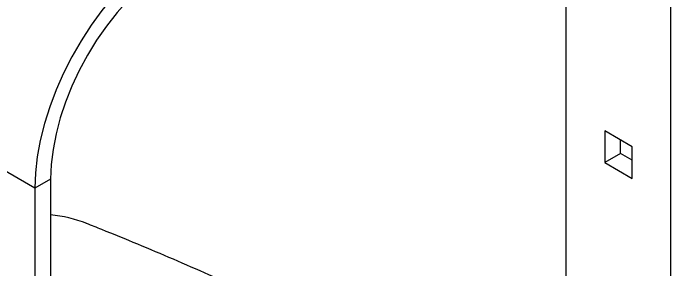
# Model space of a CAD drawing. Extents: x 7 to 113, y 1 to 87.
# Drawn here: x 15.01 to 20.56, y 73.27 to 75.43 of the extents above; entities that cross this region are included whole.
import ezdxf

# ---------------------------------------------------------------- set-up
doc = ezdxf.new("R2010")
doc.units = 0
doc.header["$MEASUREMENT"] = 0
doc.layers.add('OBJECT', color=7, linetype='CONTINUOUS')

msp = doc.modelspace()

# ---------------------------------------------------------------- linework, layer by layer
at = {"layer": 'OBJECT'}
for p, q in [((20.5621, 71.5443), (20.5621, 77.0537)), ((19.6782, 72.0185), (19.6782, 76.4048)), ((15.1965, 73.9563), (14.3126, 74.4665)), ((20.2361, 74.3056), (20.0041, 74.4395)), ((20.0041, 74.4395), (20.0041, 74.1717)), ((20.1371, 74.2484), (20.1371, 74.3628)), ((20.2361, 74.0378), (20.2361, 74.3056)), ((20.1371, 74.2484), (20.0041, 74.1717)), ((20.2361, 74.1913), (20.1371, 74.2484)), ((20.0041, 74.1717), (20.2361, 74.0378)), ((15.3295, 74.033), (15.1965, 73.9563)), ((15.3295, 74.033), (15.3295, 66.9963)), ((15.1965, 73.9563), (15.1965, 66.8949))]:
    msp.add_line(p, q, dxfattribs=at)
at = {"layer": 'OBJECT', "flags": 128}
for points in [[(16.3901, 76.0236), (16.28, 75.9542), (16.1708, 75.8736), (16.0635, 75.7825), (15.9589, 75.6817), (15.8581, 75.572), (15.7618, 75.4545), (15.6708, 75.33), (15.586, 75.1997), (15.508, 75.0647), (15.4376, 74.9261), (15.3753, 74.7851), (15.3217, 74.6429), (15.2771, 74.5007), (15.2421, 74.3598), (15.2169, 74.2213), (15.2016, 74.0864), (15.1965, 73.9563)], [(16.3901, 75.8701), (16.2862, 75.8042), (16.1832, 75.7271), (16.0822, 75.6396), (15.9842, 75.5426), (15.8901, 75.4369), (15.8009, 75.3235), (15.7172, 75.2037), (15.6401, 75.0784), (15.5702, 74.949), (15.5082, 74.8167), (15.4547, 74.6827), (15.4102, 74.5483), (15.3751, 74.4149), (15.3498, 74.2837), (15.3346, 74.156), (15.3295, 74.033)]]:
    msp.add_lwpolyline(points, dxfattribs=at)
at = {"layer": 'OBJECT'}
msp.add_arc((15.2307, 72.6393), 1.0961, 68.4032, 84.8299, dxfattribs=at)
msp.add_open_spline([(18.2828, 72.4661), (18.2395, 72.4882), (18.0009, 72.6097), (17.5619, 72.8196), (16.9662, 73.0954), (16.3658, 73.3573), (15.9214, 73.5447), (15.6762, 73.6409), (15.6335, 73.6577)], degree=3, knots=[0, 0, 0, 0, 0.050029, 0.27586, 0.501567, 0.727114, 0.952463, 1, 1, 1, 1], dxfattribs=at)

doc.saveas('drawing.dxf')
